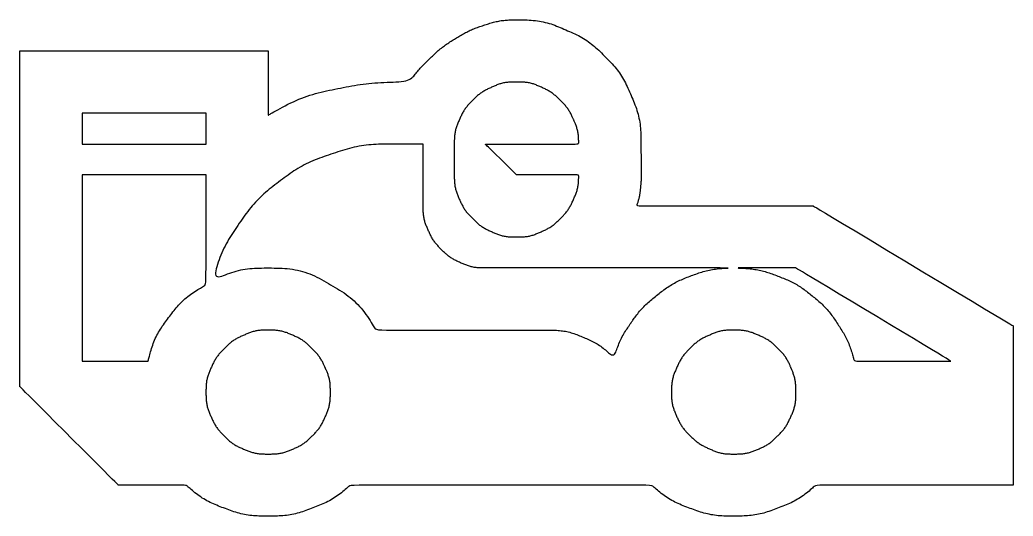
# Model space of a CAD drawing. Extents: x 17 to 166, y 2 to 23.
# Drawn here: x 17.12 to 45.64, y 1.6 to 15.86 of the extents above; entities that cross this region are included whole.
import ezdxf

# ---------------------------------------------------------------- set-up
doc = ezdxf.new("R2010")
doc.units = 0
doc.layers.add('LAYER_1', color=7, linetype='CONTINUOUS')

msp = doc.modelspace()

# ---------------------------------------------------------------- linework, layer by layer
at = {"layer": 'LAYER_1'}
for points in [[(24.895, 13.472), (24.973, 13.509), (25.052, 13.545), (25.131, 13.578), (25.21, 13.61), (25.289, 13.64), (25.369, 13.668), (25.448, 13.694), (25.527, 13.719), (25.607, 13.742), (25.687, 13.763), (25.766, 13.783), (25.846, 13.802), (25.926, 13.82), (26.006, 13.837), (26.085, 13.853), (26.165, 13.869), (26.245, 13.885), (26.325, 13.901), (26.405, 13.917), (26.485, 13.933), (26.566, 13.948), (26.647, 13.962), (26.728, 13.976), (26.81, 13.989), (26.892, 14.002), (26.975, 14.013), (27.059, 14.023), (27.143, 14.033), (27.228, 14.041), (27.314, 14.048), (27.4, 14.055), (27.487, 14.06), (27.574, 14.065), (27.662, 14.068), (27.75, 14.072), (27.835, 14.075), (27.918, 14.079), (27.997, 14.084), (28.072, 14.091), (28.14, 14.101), (28.201, 14.113), (28.254, 14.129), (28.299, 14.148), (28.338, 14.17), (28.372, 14.193), (28.401, 14.219), (28.427, 14.246), (28.451, 14.274), (28.474, 14.303), (28.496, 14.331), (28.52, 14.36), (28.543, 14.388), (28.567, 14.416), (28.592, 14.444), (28.616, 14.471), (28.642, 14.499), (28.667, 14.526), (28.693, 14.554), (28.719, 14.581), (28.746, 14.608), (28.773, 14.635), (28.8, 14.661), (28.827, 14.688), (28.855, 14.715), (28.883, 14.741), (28.91, 14.768), (28.938, 14.795), (28.965, 14.821), (28.993, 14.848), (29.021, 14.874), (29.049, 14.9), (29.077, 14.926), (29.106, 14.951), (29.134, 14.976), (29.163, 15.001), (29.192, 15.025), (29.222, 15.049), (29.251, 15.073), (29.281, 15.095), (29.312, 15.118), (29.342, 15.14), (29.373, 15.162), (29.404, 15.183), (29.435, 15.204), (29.467, 15.225), (29.499, 15.245), (29.531, 15.265), (29.563, 15.285), (29.595, 15.304), (29.627, 15.324), (29.659, 15.344), (29.691, 15.363), (29.723, 15.383), (29.756, 15.402), (29.788, 15.421), (29.82, 15.44), (29.853, 15.458), (29.886, 15.476), (29.919, 15.494), (29.952, 15.511), (29.985, 15.528), (30.019, 15.544), (30.053, 15.56), (30.087, 15.575), (30.121, 15.59), (30.156, 15.604), (30.19, 15.618), (30.225, 15.631), (30.26, 15.644), (30.296, 15.657), (30.331, 15.669), (30.366, 15.681), (30.402, 15.693), (30.437, 15.705), (30.473, 15.716), (30.509, 15.728), (30.544, 15.739), (30.58, 15.751), (30.616, 15.762), (30.652, 15.772), (30.687, 15.783), (30.723, 15.793), (30.759, 15.802), (30.795, 15.811), (30.831, 15.818), (30.868, 15.826), (30.904, 15.832), (30.94, 15.838), (30.977, 15.843), (31.013, 15.847), (31.05, 15.851), (31.087, 15.854), (31.124, 15.856), (31.161, 15.858), (31.2, 15.859), (31.239, 15.86), (31.281, 15.861), (31.323, 15.861), (31.369, 15.861), (31.416, 15.861), (31.466, 15.861), (31.519, 15.861), (31.574, 15.86), (31.63, 15.859), (31.687, 15.857), (31.746, 15.855), (31.804, 15.851), (31.863, 15.846), (31.921, 15.84), (31.979, 15.833), (32.036, 15.824), (32.093, 15.814), (32.149, 15.802), (32.205, 15.789), (32.261, 15.774), (32.316, 15.759), (32.371, 15.742), (32.425, 15.723), (32.478, 15.704), (32.532, 15.683), (32.585, 15.662), (32.638, 15.64), (32.691, 15.618), (32.744, 15.596), (32.796, 15.573), (32.849, 15.55), (32.902, 15.528), (32.954, 15.505), (33.006, 15.481), (33.057, 15.457), (33.108, 15.432), (33.159, 15.407), (33.208, 15.38), (33.257, 15.353), (33.305, 15.325), (33.352, 15.295), (33.399, 15.265), (33.444, 15.233), (33.489, 15.201), (33.533, 15.167), (33.576, 15.133), (33.618, 15.097), (33.66, 15.061), (33.7, 15.024), (33.741, 14.986), (33.781, 14.948), (33.82, 14.909), (33.86, 14.87), (33.899, 14.831), (33.938, 14.792), (33.977, 14.753), (34.016, 14.713), (34.055, 14.673), (34.093, 14.633), (34.13, 14.593), (34.167, 14.552), (34.203, 14.51), (34.238, 14.467), (34.272, 14.424), (34.305, 14.38), (34.337, 14.335), (34.368, 14.289), (34.398, 14.242), (34.427, 14.195), (34.455, 14.146), (34.482, 14.097), (34.508, 14.047), (34.533, 13.997), (34.558, 13.945), (34.582, 13.894), (34.605, 13.841), (34.628, 13.789), (34.651, 13.736), (34.673, 13.683), (34.696, 13.631), (34.718, 13.578), (34.74, 13.525), (34.762, 13.472), (34.783, 13.419), (34.803, 13.365), (34.822, 13.311), (34.84, 13.257), (34.856, 13.202), (34.871, 13.147), (34.885, 13.091), (34.898, 13.035), (34.909, 12.978), (34.919, 12.921), (34.927, 12.864), (34.934, 12.806), (34.939, 12.747), (34.944, 12.689), (34.947, 12.631), (34.949, 12.575), (34.951, 12.521), (34.951, 12.47), (34.952, 12.422), (34.952, 12.379), (34.952, 12.341), (34.952, 12.308), (34.952, 12.28), (34.952, 12.256), (34.952, 12.235), (34.952, 12.217), (34.952, 12.201), (34.952, 12.186), (34.952, 12.172), (34.952, 12.158), (34.953, 12.144), (34.953, 12.129), (34.953, 12.115), (34.953, 12.101), (34.954, 12.086), (34.954, 12.072), (34.954, 12.057), (34.955, 12.043), (34.955, 12.028), (34.956, 12.014), (34.956, 11.999), (34.957, 11.985), (34.957, 11.97), (34.958, 11.956), (34.958, 11.941), (34.959, 11.926), (34.959, 11.912), (34.96, 11.897), (34.96, 11.883), (34.961, 11.868), (34.961, 11.853), (34.962, 11.839), (34.962, 11.824), (34.962, 11.809), (34.963, 11.795), (34.963, 11.78), (34.963, 11.765), (34.964, 11.75), (34.964, 11.736), (34.964, 11.721), (34.964, 11.706), (34.964, 11.691), (34.964, 11.676), (34.965, 11.661), (34.965, 11.645), (34.965, 11.63), (34.965, 11.614), (34.965, 11.597), (34.965, 11.58), (34.965, 11.563), (34.965, 11.544), (34.965, 11.525), (34.965, 11.506), (34.965, 11.485), (34.964, 11.465), (34.964, 11.444), (34.964, 11.423), (34.963, 11.402), (34.963, 11.381), (34.962, 11.36), (34.962, 11.338), (34.961, 11.317), (34.96, 11.296), (34.958, 11.274), (34.957, 11.253), (34.956, 11.231), (34.954, 11.21), (34.953, 11.189), (34.951, 11.167), (34.949, 11.145), (34.947, 11.124), (34.945, 11.102), (34.943, 11.081), (34.941, 11.059), (34.939, 11.037), (34.937, 11.016), (34.935, 10.994), (34.933, 10.973), (34.931, 10.951), (34.928, 10.93), (34.926, 10.908), (34.923, 10.887), (34.92, 10.865), (34.916, 10.844), (34.913, 10.822), (34.909, 10.801), (34.904, 10.779), (34.9, 10.758), (34.895, 10.737), (34.89, 10.715), (34.884, 10.694), (34.878, 10.673), (34.872, 10.652), (34.866, 10.632), (34.86, 10.612), (34.854, 10.594), (34.849, 10.577), (34.844, 10.563), (34.84, 10.55), (34.837, 10.539), (34.839, 10.531), (34.857, 10.525), (34.899, 10.521), (34.974, 10.519), (35.091, 10.517), (35.259, 10.516), (35.486, 10.516), (35.783, 10.516), (36.147, 10.516), (36.561, 10.516), (37.008, 10.516), (37.469, 10.516), (37.925, 10.516), (38.36, 10.516), (38.754, 10.516), (39.089, 10.516), (39.354, 10.516), (39.553, 10.516), (39.697, 10.516), (39.795, 10.516), (39.855, 10.516), (39.887, 10.516), (39.899, 10.516), (39.901, 10.516), (39.902, 10.515), (39.912, 10.509), (39.942, 10.491), (40.001, 10.456), (40.101, 10.396), (40.25, 10.306), (40.46, 10.18), (40.741, 10.012), (41.102, 9.795), (41.534, 9.536), (42.016, 9.246), (42.529, 8.938), (43.052, 8.624), (43.563, 8.317), (44.043, 8.029), (44.47, 7.772), (44.825, 7.559), (45.101, 7.394), (45.307, 7.27), (45.452, 7.183), (45.548, 7.125), (45.605, 7.091), (45.633, 7.074), (45.642, 7.069), (45.643, 7.068), (45.643, 7.066), (45.643, 7.054), (45.643, 7.024), (45.643, 6.968), (45.643, 6.877), (45.643, 6.744), (45.643, 6.56), (45.643, 6.316), (45.643, 6.01), (45.643, 5.651), (45.643, 5.257), (45.643, 4.845), (45.643, 4.429), (45.643, 4.028), (45.643, 3.656), (45.643, 3.332), (45.643, 3.069), (45.643, 2.867), (45.643, 2.719), (45.643, 2.616), (45.643, 2.55), (45.643, 2.513), (45.643, 2.496), (45.643, 2.492), (45.643, 2.492), (45.638, 2.492), (45.617, 2.492), (45.571, 2.492), (45.489, 2.492), (45.361, 2.492), (45.178, 2.492), (44.928, 2.492), (44.603, 2.492), (44.201, 2.492), (43.741, 2.492), (43.243, 2.492), (42.729, 2.492), (42.218, 2.492), (41.73, 2.492), (41.286, 2.492), (40.906, 2.492), (40.605, 2.492), (40.376, 2.491), (40.209, 2.489), (40.093, 2.486), (40.017, 2.481), (39.971, 2.473), (39.944, 2.462), (39.925, 2.447), (39.904, 2.428), (39.878, 2.405), (39.849, 2.38), (39.816, 2.351), (39.781, 2.321), (39.743, 2.29), (39.704, 2.258), (39.663, 2.227), (39.621, 2.196), (39.579, 2.166), (39.536, 2.137), (39.492, 2.109), (39.448, 2.082), (39.403, 2.056), (39.358, 2.031), (39.312, 2.007), (39.265, 1.985), (39.218, 1.963), (39.17, 1.942), (39.122, 1.921), (39.074, 1.901), (39.025, 1.882), (38.976, 1.863), (38.927, 1.844), (38.877, 1.826), (38.828, 1.807), (38.779, 1.789), (38.73, 1.771), (38.68, 1.753), (38.631, 1.736), (38.581, 1.719), (38.531, 1.704), (38.481, 1.689), (38.431, 1.676), (38.38, 1.663), (38.329, 1.652), (38.278, 1.642), (38.227, 1.633), (38.176, 1.625), (38.124, 1.619), (38.072, 1.613), (38.019, 1.609), (37.967, 1.605), (37.914, 1.603), (37.861, 1.601), (37.808, 1.6), (37.755, 1.599), (37.702, 1.599), (37.649, 1.599), (37.595, 1.599), (37.542, 1.599), (37.489, 1.599), (37.436, 1.6), (37.383, 1.601), (37.33, 1.602), (37.277, 1.605), (37.225, 1.608), (37.172, 1.612), (37.12, 1.618), (37.068, 1.624), (37.017, 1.632), (36.966, 1.641), (36.914, 1.651), (36.864, 1.662), (36.813, 1.674), (36.763, 1.688), (36.712, 1.702), (36.663, 1.717), (36.613, 1.734), (36.563, 1.751), (36.514, 1.768), (36.465, 1.786), (36.415, 1.805), (36.366, 1.823), (36.317, 1.842), (36.268, 1.861), (36.219, 1.88), (36.17, 1.899), (36.121, 1.918), (36.073, 1.939), (36.025, 1.96), (35.978, 1.981), (35.931, 2.004), (35.885, 2.028), (35.84, 2.053), (35.795, 2.078), (35.75, 2.105), (35.707, 2.133), (35.664, 2.162), (35.621, 2.192), (35.579, 2.222), (35.538, 2.254), (35.499, 2.286), (35.461, 2.317), (35.425, 2.347), (35.392, 2.376), (35.362, 2.402), (35.336, 2.425), (35.314, 2.444), (35.294, 2.46), (35.262, 2.471), (35.202, 2.48), (35.097, 2.485), (34.931, 2.489), (34.69, 2.491), (34.355, 2.492), (33.911, 2.492), (33.348, 2.492), (32.681, 2.492), (31.944, 2.492), (31.166, 2.492), (30.379, 2.492), (29.614, 2.492), (28.902, 2.492), (28.274, 2.492), (27.759, 2.492), (27.362, 2.491), (27.068, 2.49), (26.859, 2.488), (26.72, 2.483), (26.636, 2.477), (26.589, 2.467), (26.563, 2.454), (26.544, 2.437), (26.52, 2.416), (26.493, 2.391), (26.462, 2.364), (26.427, 2.335), (26.391, 2.304), (26.352, 2.273), (26.312, 2.241), (26.27, 2.21), (26.228, 2.179), (26.185, 2.15), (26.142, 2.122), (26.098, 2.094), (26.054, 2.068), (26.009, 2.042), (25.963, 2.018), (25.916, 1.995), (25.87, 1.972), (25.822, 1.951), (25.774, 1.93), (25.726, 1.91), (25.677, 1.891), (25.628, 1.872), (25.579, 1.853), (25.53, 1.834), (25.48, 1.816), (25.431, 1.797), (25.382, 1.779), (25.333, 1.761), (25.283, 1.744), (25.233, 1.727), (25.184, 1.711), (25.134, 1.696), (25.083, 1.682), (25.033, 1.669), (24.982, 1.657), (24.931, 1.646), (24.88, 1.637), (24.829, 1.629), (24.777, 1.621), (24.725, 1.615), (24.673, 1.61), (24.621, 1.607), (24.568, 1.604), (24.515, 1.602), (24.462, 1.6), (24.409, 1.599), (24.356, 1.599), (24.303, 1.599), (24.249, 1.599), (24.196, 1.599), (24.143, 1.599), (24.09, 1.599), (24.037, 1.6), (23.984, 1.602), (23.931, 1.604), (23.878, 1.607), (23.826, 1.61), (23.774, 1.615), (23.722, 1.621), (23.67, 1.629), (23.619, 1.637), (23.567, 1.646), (23.516, 1.657), (23.466, 1.669), (23.415, 1.681), (23.365, 1.695), (23.315, 1.71), (23.265, 1.726), (23.215, 1.743), (23.166, 1.76), (23.117, 1.778), (23.067, 1.797), (23.018, 1.815), (22.969, 1.834), (22.92, 1.852), (22.871, 1.871), (22.822, 1.89), (22.773, 1.91), (22.725, 1.93), (22.677, 1.95), (22.629, 1.972), (22.582, 1.994), (22.536, 2.017), (22.49, 2.041), (22.445, 2.067), (22.4, 2.093), (22.356, 2.12), (22.313, 2.149), (22.27, 2.178), (22.228, 2.208), (22.187, 2.24), (22.146, 2.271), (22.108, 2.303), (22.071, 2.334), (22.036, 2.363), (22.005, 2.39), (21.977, 2.415), (21.954, 2.436), (21.934, 2.453), (21.918, 2.466), (21.899, 2.476), (21.874, 2.483), (21.84, 2.488), (21.791, 2.49), (21.725, 2.491), (21.636, 2.492), (21.522, 2.492), (21.381, 2.492), (21.222, 2.492), (21.05, 2.492), (20.873, 2.492), (20.698, 2.492), (20.531, 2.492), (20.381, 2.492), (20.253, 2.492), (20.152, 2.492), (20.076, 2.492), (20.021, 2.492), (19.984, 2.492), (19.962, 2.492), (19.95, 2.492), (19.945, 2.492), (19.944, 2.492), (19.944, 2.492), (19.939, 2.498), (19.924, 2.513), (19.894, 2.542), (19.844, 2.592), (19.77, 2.666), (19.665, 2.771), (19.526, 2.91), (19.347, 3.089), (19.134, 3.302), (18.895, 3.541), (18.642, 3.794), (18.385, 4.051), (18.134, 4.302), (17.898, 4.538), (17.688, 4.748), (17.515, 4.921), (17.38, 5.056), (17.28, 5.156), (17.209, 5.227), (17.162, 5.274), (17.135, 5.301), (17.121, 5.315), (17.117, 5.319), (17.117, 5.319), (17.117, 5.325), (17.117, 5.351), (17.117, 5.416), (17.117, 5.536), (17.117, 5.73), (17.117, 6.014), (17.117, 6.405), (17.117, 6.922), (17.117, 7.572), (17.117, 8.331), (17.117, 9.163), (17.117, 10.034), (17.117, 10.91), (17.117, 11.755), (17.117, 12.535), (17.117, 13.216), (17.117, 13.766), (17.117, 14.187), (17.117, 14.497), (17.117, 14.711), (17.117, 14.848), (17.117, 14.925), (17.117, 14.96), (17.117, 14.968), (17.117, 14.969), (17.124, 14.969), (17.151, 14.969), (17.21, 14.969), (17.315, 14.969), (17.477, 14.969), (17.71, 14.969), (18.027, 14.969), (18.44, 14.969), (18.948, 14.969), (19.528, 14.969), (20.155, 14.969), (20.802, 14.969), (21.445, 14.969), (22.058, 14.969), (22.614, 14.969), (23.089, 14.969), (23.465, 14.969), (23.75, 14.969), (23.955, 14.969), (24.094, 14.969), (24.181, 14.969), (24.226, 14.969), (24.245, 14.969), (24.248, 14.969), (24.248, 14.968), (24.248, 14.965), (24.248, 14.956), (24.248, 14.937), (24.248, 14.906), (24.248, 14.859), (24.248, 14.792), (24.248, 14.702), (24.248, 14.587), (24.248, 14.449), (24.248, 14.294), (24.248, 14.129), (24.248, 13.961), (24.248, 13.796), (24.248, 13.641), (24.248, 13.503), (24.248, 13.388), (24.248, 13.298), (24.248, 13.231), (24.248, 13.183), (24.248, 13.152), (24.248, 13.133), (24.248, 13.124), (24.248, 13.12), (24.248, 13.12), (24.248, 13.12), (24.248, 13.12), (24.248, 13.12), (24.248, 13.12), (24.248, 13.12), (24.248, 13.12), (24.248, 13.12), (24.248, 13.12), (24.248, 13.12), (24.248, 13.12), (24.248, 13.12), (24.248, 13.12), (24.248, 13.12), (24.248, 13.12), (24.249, 13.12), (24.249, 13.12), (24.249, 13.12), (24.249, 13.12), (24.249, 13.12), (24.249, 13.12), (24.249, 13.12), (24.249, 13.12), (24.249, 13.12), (24.249, 13.12), (24.249, 13.12), (24.249, 13.12), (24.252, 13.122), (24.257, 13.125), (24.266, 13.13), (24.28, 13.138), (24.301, 13.15), (24.329, 13.166), (24.365, 13.188), (24.411, 13.214), (24.465, 13.245), (24.526, 13.279), (24.593, 13.316), (24.664, 13.354), (24.739, 13.394), (24.816, 13.434)], [(32.923, 13.194), (32.909, 13.218), (32.895, 13.241), (32.881, 13.264), (32.866, 13.287), (32.85, 13.31), (32.834, 13.332), (32.818, 13.353), (32.801, 13.374), (32.784, 13.395), (32.766, 13.416), (32.748, 13.436), (32.729, 13.456), (32.711, 13.475), (32.692, 13.495), (32.672, 13.514), (32.653, 13.534), (32.634, 13.553), (32.615, 13.572), (32.595, 13.591), (32.576, 13.61), (32.556, 13.629), (32.537, 13.648), (32.517, 13.666), (32.496, 13.684), (32.476, 13.701), (32.455, 13.719), (32.433, 13.735), (32.412, 13.751), (32.39, 13.767), (32.367, 13.782), (32.344, 13.797), (32.321, 13.811), (32.297, 13.825), (32.273, 13.838), (32.249, 13.851), (32.224, 13.864), (32.199, 13.876), (32.174, 13.888), (32.148, 13.9), (32.123, 13.911), (32.097, 13.922), (32.071, 13.934), (32.046, 13.945), (32.02, 13.956), (31.994, 13.968), (31.968, 13.978), (31.943, 13.989), (31.916, 13.999), (31.89, 14.009), (31.864, 14.018), (31.837, 14.026), (31.81, 14.034), (31.783, 14.041), (31.755, 14.047), (31.728, 14.053), (31.7, 14.057), (31.672, 14.062), (31.643, 14.065), (31.615, 14.068), (31.586, 14.071), (31.557, 14.072), (31.528, 14.073), (31.498, 14.074), (31.469, 14.075), (31.439, 14.075), (31.41, 14.075), (31.38, 14.075), (31.351, 14.075), (31.321, 14.075), (31.292, 14.075), (31.262, 14.074), (31.233, 14.073), (31.204, 14.072), (31.175, 14.071), (31.146, 14.068), (31.117, 14.065), (31.089, 14.062), (31.061, 14.058), (31.033, 14.053), (31.005, 14.047), (30.978, 14.041), (30.951, 14.034), (30.924, 14.026), (30.897, 14.018), (30.87, 14.009), (30.844, 13.999), (30.818, 13.989), (30.792, 13.979), (30.766, 13.968), (30.74, 13.957), (30.715, 13.946), (30.689, 13.934), (30.663, 13.923), (30.638, 13.911), (30.612, 13.9), (30.587, 13.888), (30.561, 13.876), (30.536, 13.864), (30.512, 13.852), (30.487, 13.839), (30.463, 13.826), (30.44, 13.812), (30.416, 13.797), (30.393, 13.783), (30.371, 13.768), (30.349, 13.752), (30.327, 13.736), (30.305, 13.719), (30.284, 13.702), (30.264, 13.685), (30.243, 13.667), (30.223, 13.648), (30.204, 13.63), (30.184, 13.611), (30.165, 13.592), (30.145, 13.573), (30.126, 13.553), (30.107, 13.534), (30.088, 13.515), (30.068, 13.496), (30.05, 13.476), (30.031, 13.456), (30.012, 13.436), (29.994, 13.416), (29.976, 13.396), (29.959, 13.375), (29.942, 13.354), (29.926, 13.332), (29.91, 13.31), (29.894, 13.288), (29.879, 13.265), (29.865, 13.242), (29.851, 13.219), (29.837, 13.195), (29.824, 13.171), (29.811, 13.146), (29.799, 13.121), (29.787, 13.096), (29.775, 13.071), (29.764, 13.045), (29.752, 13.02), (29.741, 12.994), (29.729, 12.969), (29.718, 12.943), (29.707, 12.917), (29.696, 12.891), (29.685, 12.865), (29.675, 12.839), (29.665, 12.813), (29.656, 12.787), (29.647, 12.76), (29.639, 12.733), (29.632, 12.706), (29.625, 12.679), (29.619, 12.651), (29.614, 12.624), (29.609, 12.596), (29.605, 12.567), (29.602, 12.539), (29.599, 12.51), (29.597, 12.482), (29.596, 12.454), (29.595, 12.427), (29.594, 12.401), (29.594, 12.378), (29.594, 12.357), (29.594, 12.339), (29.594, 12.324), (29.594, 12.311), (29.594, 12.3), (29.594, 12.287), (29.594, 12.271), (29.594, 12.25), (29.594, 12.222), (29.594, 12.185), (29.594, 12.138), (29.594, 12.079), (29.594, 12.01), (29.594, 11.935), (29.594, 11.857), (29.594, 11.779), (29.594, 11.703), (29.594, 11.633), (29.594, 11.571), (29.594, 11.521), (29.594, 11.482), (29.594, 11.453), (29.594, 11.431), (29.594, 11.414), (29.594, 11.4), (29.594, 11.389), (29.594, 11.377), (29.594, 11.362), (29.594, 11.345), (29.594, 11.324), (29.594, 11.301), (29.595, 11.276), (29.596, 11.25), (29.597, 11.222), (29.599, 11.193), (29.601, 11.165), (29.605, 11.136), (29.608, 11.108), (29.613, 11.08), (29.618, 11.052), (29.624, 11.025), (29.63, 10.997), (29.638, 10.97), (29.646, 10.943), (29.654, 10.917), (29.663, 10.89), (29.673, 10.864), (29.683, 10.838), (29.694, 10.812), (29.705, 10.786), (29.716, 10.76), (29.727, 10.734), (29.738, 10.709), (29.75, 10.683), (29.761, 10.658), (29.773, 10.632), (29.785, 10.607), (29.797, 10.582), (29.809, 10.557), (29.821, 10.532), (29.834, 10.508), (29.848, 10.484), (29.862, 10.46), (29.876, 10.437), (29.891, 10.414), (29.907, 10.392), (29.922, 10.37), (29.939, 10.348), (29.955, 10.327), (29.973, 10.306), (29.99, 10.285), (30.008, 10.265), (30.027, 10.245), (30.046, 10.226), (30.064, 10.206), (30.083, 10.187), (30.103, 10.167), (30.122, 10.148), (30.141, 10.129), (30.16, 10.11), (30.18, 10.091), (30.199, 10.072), (30.219, 10.053), (30.239, 10.035), (30.259, 10.017), (30.28, 9.999), (30.301, 9.982), (30.322, 9.965), (30.344, 9.949), (30.366, 9.933), (30.388, 9.918), (30.411, 9.903), (30.434, 9.889), (30.458, 9.875), (30.482, 9.861), (30.506, 9.848), (30.531, 9.836), (30.556, 9.824), (30.581, 9.812), (30.607, 9.8), (30.632, 9.788), (30.658, 9.777), (30.683, 9.766), (30.709, 9.754), (30.735, 9.743), (30.761, 9.732), (30.786, 9.721), (30.812, 9.71), (30.839, 9.7), (30.865, 9.691), (30.891, 9.681), (30.918, 9.673), (30.945, 9.665), (30.972, 9.658), (30.999, 9.652), (31.027, 9.646), (31.055, 9.641), (31.083, 9.636), (31.111, 9.633), (31.14, 9.63), (31.168, 9.627), (31.197, 9.626), (31.227, 9.624), (31.256, 9.623), (31.285, 9.623), (31.315, 9.622), (31.344, 9.622), (31.374, 9.622), (31.404, 9.622), (31.433, 9.622), (31.463, 9.623), (31.492, 9.623), (31.521, 9.624), (31.551, 9.625), (31.58, 9.627), (31.609, 9.629), (31.637, 9.632), (31.666, 9.635), (31.694, 9.639), (31.722, 9.644), (31.749, 9.649), (31.777, 9.656), (31.804, 9.662), (31.831, 9.67), (31.858, 9.678), (31.884, 9.687), (31.911, 9.697), (31.937, 9.707), (31.963, 9.717), (31.989, 9.728), (32.014, 9.739), (32.04, 9.75), (32.066, 9.761), (32.092, 9.773), (32.117, 9.784), (32.143, 9.795), (32.168, 9.807), (32.194, 9.819), (32.219, 9.831), (32.243, 9.843), (32.268, 9.856), (32.292, 9.87), (32.316, 9.883), (32.339, 9.897), (32.362, 9.912), (32.385, 9.927), (32.407, 9.943), (32.429, 9.959), (32.45, 9.975), (32.471, 9.992), (32.492, 10.01), (32.512, 10.028), (32.532, 10.046), (32.552, 10.064), (32.572, 10.083), (32.591, 10.102), (32.611, 10.121), (32.63, 10.141), (32.649, 10.16), (32.668, 10.179), (32.688, 10.198), (32.707, 10.218), (32.725, 10.238), (32.744, 10.257), (32.762, 10.277), (32.78, 10.298), (32.797, 10.319), (32.814, 10.34), (32.831, 10.361), (32.847, 10.383), (32.862, 10.405), (32.878, 10.428), (32.892, 10.451), (32.906, 10.474), (32.92, 10.498), (32.933, 10.522), (32.946, 10.547), (32.958, 10.572), (32.97, 10.597), (32.982, 10.622), (32.994, 10.647), (33.005, 10.673), (33.017, 10.699), (33.028, 10.724), (33.039, 10.75), (33.05, 10.776), (33.061, 10.801), (33.072, 10.827), (33.083, 10.853), (33.093, 10.88), (33.102, 10.906), (33.111, 10.932), (33.119, 10.959), (33.126, 10.986), (33.133, 11.014), (33.139, 11.041), (33.145, 11.069), (33.149, 11.097), (33.154, 11.125), (33.157, 11.153), (33.16, 11.182), (33.162, 11.211), (33.163, 11.239), (33.164, 11.266), (33.165, 11.292), (33.166, 11.315), (33.166, 11.337), (33.166, 11.356), (33.166, 11.371), (33.165, 11.383), (33.16, 11.393), (33.148, 11.399), (33.126, 11.404), (33.091, 11.407), (33.041, 11.408), (32.971, 11.409), (32.879, 11.409), (32.762, 11.409), (32.626, 11.409), (32.476, 11.409), (32.319, 11.409), (32.159, 11.409), (32.004, 11.409), (31.859, 11.409), (31.731, 11.409), (31.625, 11.409), (31.543, 11.409), (31.481, 11.409), (31.438, 11.409), (31.409, 11.409), (31.392, 11.409), (31.383, 11.409), (31.38, 11.409), (31.38, 11.409), (31.379, 11.409), (31.377, 11.411), (31.372, 11.416), (31.362, 11.426), (31.345, 11.443), (31.321, 11.467), (31.287, 11.5), (31.243, 11.544), (31.186, 11.599), (31.119, 11.665), (31.045, 11.738), (30.967, 11.816), (30.887, 11.895), (30.809, 11.971), (30.736, 12.044), (30.67, 12.108), (30.616, 12.162), (30.573, 12.204), (30.541, 12.235), (30.518, 12.258), (30.503, 12.273), (30.494, 12.282), (30.489, 12.287), (30.487, 12.289), (30.487, 12.289), (30.488, 12.289), (30.493, 12.289), (30.508, 12.289), (30.536, 12.289), (30.583, 12.289), (30.652, 12.289), (30.749, 12.289), (30.878, 12.289), (31.043, 12.289), (31.24, 12.289), (31.46, 12.289), (31.695, 12.289), (31.934, 12.289), (32.17, 12.289), (32.392, 12.289), (32.592, 12.289), (32.76, 12.289), (32.892, 12.289), (32.992, 12.29), (33.064, 12.291), (33.113, 12.294), (33.143, 12.299), (33.159, 12.306), (33.165, 12.316), (33.166, 12.329), (33.166, 12.345), (33.166, 12.364), (33.166, 12.386), (33.165, 12.41), (33.164, 12.436), (33.163, 12.463), (33.161, 12.492), (33.159, 12.52), (33.156, 12.549), (33.153, 12.577), (33.149, 12.606), (33.144, 12.633), (33.138, 12.661), (33.132, 12.689), (33.125, 12.716), (33.117, 12.743), (33.109, 12.769), (33.1, 12.796), (33.091, 12.822), (33.082, 12.847), (33.072, 12.87), (33.063, 12.892), (33.055, 12.912), (33.047, 12.93), (33.04, 12.945), (33.035, 12.957), (33.031, 12.966), (33.027, 12.974), (33.024, 12.981), (33.022, 12.987), (33.019, 12.994), (33.015, 13.002), (33.011, 13.012), (33.005, 13.025), (32.998, 13.04), (32.99, 13.058), (32.981, 13.078), (32.971, 13.099), (32.96, 13.122), (32.948, 13.146), (32.936, 13.17)], [(34.888, 7.452), (34.917, 7.486), (34.946, 7.52), (34.975, 7.554), (35.005, 7.586), (35.036, 7.618), (35.067, 7.65), (35.099, 7.681), (35.131, 7.712), (35.164, 7.742), (35.197, 7.771), (35.231, 7.8), (35.265, 7.829), (35.299, 7.857), (35.334, 7.885), (35.369, 7.913), (35.404, 7.941), (35.439, 7.969), (35.474, 7.996), (35.51, 8.024), (35.545, 8.051), (35.58, 8.078), (35.616, 8.105), (35.652, 8.131), (35.688, 8.157), (35.725, 8.182), (35.762, 8.207), (35.799, 8.23), (35.837, 8.253), (35.875, 8.276), (35.914, 8.297), (35.953, 8.318), (35.993, 8.338), (36.032, 8.358), (36.073, 8.376), (36.114, 8.394), (36.155, 8.412), (36.196, 8.429), (36.237, 8.446), (36.279, 8.462), (36.321, 8.478), (36.363, 8.494), (36.405, 8.51), (36.447, 8.525), (36.489, 8.541), (36.531, 8.557), (36.574, 8.572), (36.616, 8.587), (36.659, 8.601), (36.702, 8.614), (36.745, 8.627), (36.788, 8.639), (36.831, 8.651), (36.875, 8.661), (36.919, 8.671), (36.963, 8.679), (37.008, 8.687), (37.053, 8.694), (37.098, 8.701), (37.143, 8.706), (37.188, 8.711), (37.233, 8.715), (37.276, 8.718), (37.317, 8.721), (37.355, 8.723), (37.389, 8.725), (37.419, 8.726), (37.444, 8.727), (37.462, 8.728), (37.46, 8.729), (37.429, 8.729), (37.357, 8.729), (37.233, 8.73), (37.045, 8.73), (36.782, 8.73), (36.432, 8.73), (35.987, 8.73), (35.461, 8.73), (34.876, 8.73), (34.257, 8.73), (33.628, 8.73), (33.014, 8.73), (32.437, 8.73), (31.923, 8.73), (31.494, 8.73), (31.16, 8.73), (30.908, 8.73), (30.727, 8.73), (30.604, 8.73), (30.527, 8.73), (30.483, 8.73), (30.46, 8.73), (30.445, 8.73), (30.428, 8.73), (30.408, 8.73), (30.386, 8.73), (30.361, 8.731), (30.335, 8.731), (30.308, 8.733), (30.279, 8.735), (30.251, 8.737), (30.222, 8.74), (30.194, 8.744), (30.165, 8.748), (30.137, 8.753), (30.11, 8.759), (30.082, 8.765), (30.055, 8.772), (30.028, 8.78), (30.001, 8.788), (29.975, 8.797), (29.949, 8.807), (29.922, 8.817), (29.896, 8.828), (29.87, 8.838), (29.845, 8.849), (29.819, 8.861), (29.793, 8.872), (29.767, 8.883), (29.742, 8.895), (29.716, 8.906), (29.691, 8.918), (29.666, 8.93), (29.64, 8.942), (29.616, 8.955), (29.591, 8.968), (29.567, 8.981), (29.544, 8.995), (29.52, 9.009), (29.497, 9.024), (29.475, 9.04), (29.453, 9.055), (29.431, 9.072), (29.409, 9.088), (29.388, 9.105), (29.368, 9.123), (29.347, 9.141), (29.327, 9.16), (29.308, 9.178), (29.288, 9.197), (29.269, 9.216), (29.249, 9.235), (29.23, 9.255), (29.211, 9.274), (29.191, 9.293), (29.172, 9.313), (29.153, 9.332), (29.135, 9.352), (29.116, 9.372), (29.098, 9.392), (29.08, 9.413), (29.063, 9.434), (29.046, 9.455), (29.03, 9.477), (29.014, 9.499), (28.999, 9.521), (28.984, 9.544), (28.969, 9.567), (28.955, 9.591), (28.942, 9.615), (28.929, 9.639), (28.916, 9.664), (28.904, 9.689), (28.892, 9.714), (28.88, 9.74), (28.868, 9.765), (28.857, 9.791), (28.845, 9.817), (28.834, 9.842), (28.823, 9.868), (28.812, 9.894), (28.801, 9.92), (28.79, 9.946), (28.78, 9.972), (28.77, 9.998), (28.761, 10.024), (28.752, 10.051), (28.745, 10.078), (28.737, 10.105), (28.731, 10.133), (28.725, 10.16), (28.72, 10.188), (28.715, 10.216), (28.711, 10.245), (28.708, 10.273), (28.706, 10.302), (28.704, 10.331), (28.703, 10.358), (28.702, 10.385), (28.701, 10.41), (28.701, 10.433), (28.701, 10.453), (28.701, 10.471), (28.701, 10.485), (28.701, 10.498), (28.701, 10.514), (28.701, 10.535), (28.701, 10.566), (28.701, 10.61), (28.701, 10.67), (28.701, 10.75), (28.701, 10.853), (28.701, 10.979), (28.701, 11.121), (28.701, 11.275), (28.701, 11.434), (28.701, 11.591), (28.701, 11.741), (28.701, 11.878), (28.701, 11.995), (28.701, 12.089), (28.701, 12.16), (28.701, 12.212), (28.701, 12.248), (28.701, 12.27), (28.701, 12.283), (28.701, 12.288), (28.701, 12.289), (28.701, 12.289), (28.7, 12.289), (28.696, 12.289), (28.688, 12.289), (28.675, 12.289), (28.655, 12.289), (28.627, 12.289), (28.588, 12.289), (28.538, 12.289), (28.476, 12.289), (28.406, 12.289), (28.33, 12.289), (28.251, 12.289), (28.173, 12.289), (28.098, 12.289), (28.029, 12.289), (27.97, 12.289), (27.923, 12.289), (27.885, 12.289), (27.856, 12.289), (27.831, 12.289), (27.809, 12.289), (27.788, 12.289), (27.763, 12.289), (27.734, 12.289), (27.697, 12.289), (27.653, 12.289), (27.601, 12.289), (27.543, 12.288), (27.481, 12.287), (27.415, 12.285), (27.346, 12.282), (27.276, 12.278), (27.205, 12.272), (27.135, 12.266), (27.065, 12.258), (26.995, 12.249), (26.926, 12.238), (26.857, 12.227), (26.788, 12.213), (26.719, 12.199), (26.651, 12.183), (26.584, 12.166), (26.517, 12.148), (26.449, 12.128), (26.383, 12.108), (26.316, 12.087), (26.25, 12.065), (26.183, 12.043), (26.117, 12.021), (26.051, 11.999), (25.984, 11.977), (25.918, 11.954), (25.853, 11.931), (25.787, 11.908), (25.722, 11.884), (25.657, 11.86), (25.593, 11.834), (25.529, 11.808), (25.466, 11.78), (25.404, 11.751), (25.343, 11.721), (25.282, 11.69), (25.222, 11.658), (25.163, 11.625), (25.104, 11.59), (25.046, 11.555), (24.989, 11.518), (24.933, 11.48), (24.877, 11.442), (24.821, 11.402), (24.766, 11.362), (24.711, 11.322), (24.657, 11.281), (24.602, 11.24), (24.548, 11.199), (24.493, 11.158), (24.439, 11.117), (24.385, 11.075), (24.332, 11.033), (24.279, 10.991), (24.226, 10.947), (24.174, 10.904), (24.123, 10.859), (24.073, 10.813), (24.024, 10.766), (23.975, 10.718), (23.928, 10.669), (23.881, 10.62), (23.835, 10.569), (23.791, 10.517), (23.747, 10.464), (23.703, 10.41), (23.661, 10.355), (23.62, 10.3), (23.579, 10.244), (23.538, 10.187), (23.498, 10.129), (23.458, 10.072), (23.419, 10.014), (23.379, 9.956), (23.339, 9.898), (23.3, 9.84), (23.261, 9.782), (23.223, 9.724), (23.185, 9.665), (23.148, 9.605), (23.111, 9.545), (23.076, 9.484), (23.042, 9.423), (23.009, 9.36), (22.978, 9.297), (22.947, 9.233), (22.918, 9.168), (22.89, 9.103), (22.863, 9.036), (22.837, 8.969), (22.812, 8.901), (22.79, 8.833), (22.77, 8.767), (22.754, 8.705), (22.742, 8.647), (22.737, 8.595), (22.738, 8.551), (22.747, 8.517), (22.764, 8.493), (22.791, 8.481), (22.826, 8.479), (22.868, 8.485), (22.915, 8.498), (22.968, 8.516), (23.025, 8.537), (23.084, 8.56), (23.145, 8.583), (23.207, 8.604), (23.269, 8.624), (23.332, 8.642), (23.395, 8.658), (23.459, 8.673), (23.524, 8.686), (23.589, 8.696), (23.654, 8.706), (23.72, 8.713), (23.787, 8.719), (23.854, 8.723), (23.922, 8.726), (23.991, 8.728), (24.06, 8.729), (24.131, 8.73), (24.202, 8.73), (24.274, 8.73), (24.348, 8.73), (24.422, 8.729), (24.497, 8.728), (24.572, 8.726), (24.647, 8.723), (24.723, 8.719), (24.798, 8.713), (24.872, 8.705), (24.946, 8.695), (25.019, 8.682), (25.092, 8.667), (25.164, 8.65), (25.235, 8.631), (25.305, 8.609), (25.375, 8.585), (25.444, 8.559), (25.512, 8.53), (25.58, 8.5), (25.647, 8.467), (25.713, 8.433), (25.78, 8.398), (25.845, 8.361), (25.911, 8.324), (25.976, 8.286), (26.042, 8.248), (26.107, 8.21), (26.172, 8.171), (26.237, 8.133), (26.301, 8.093), (26.364, 8.053), (26.426, 8.012), (26.487, 7.969), (26.547, 7.925), (26.605, 7.88), (26.662, 7.832), (26.717, 7.783), (26.77, 7.733), (26.822, 7.681), (26.872, 7.627), (26.921, 7.571), (26.968, 7.514), (27.013, 7.455), (27.057, 7.394), (27.098, 7.334), (27.137, 7.275), (27.174, 7.218), (27.207, 7.164), (27.236, 7.115), (27.262, 7.072), (27.283, 7.035), (27.302, 7.006), (27.325, 6.984), (27.362, 6.968), (27.421, 6.957), (27.513, 6.95), (27.644, 6.946), (27.826, 6.944), (28.066, 6.944), (28.373, 6.944), (28.738, 6.944), (29.146, 6.944), (29.58, 6.944), (30.022, 6.944), (30.456, 6.944), (30.865, 6.944), (31.231, 6.944), (31.539, 6.944), (31.78, 6.944), (31.962, 6.944), (32.095, 6.944), (32.188, 6.944), (32.248, 6.944), (32.287, 6.944), (32.312, 6.944), (32.332, 6.944), (32.356, 6.944), (32.385, 6.944), (32.417, 6.943), (32.453, 6.943), (32.492, 6.941), (32.532, 6.94), (32.574, 6.937), (32.617, 6.934), (32.659, 6.929), (32.701, 6.924), (32.743, 6.918), (32.785, 6.91), (32.827, 6.902), (32.868, 6.893), (32.909, 6.882), (32.95, 6.871), (32.991, 6.859), (33.031, 6.845), (33.071, 6.831), (33.111, 6.816), (33.151, 6.801), (33.191, 6.785), (33.23, 6.768), (33.27, 6.752), (33.309, 6.735), (33.349, 6.718), (33.389, 6.701), (33.428, 6.684), (33.467, 6.667), (33.506, 6.649), (33.544, 6.63), (33.583, 6.611), (33.62, 6.592), (33.657, 6.571), (33.694, 6.55), (33.73, 6.527), (33.765, 6.504), (33.8, 6.48), (33.834, 6.455), (33.867, 6.429), (33.9, 6.402), (33.933, 6.375), (33.964, 6.347), (33.995, 6.319), (34.025, 6.293), (34.054, 6.27), (34.082, 6.251), (34.108, 6.237), (34.132, 6.23), (34.155, 6.23), (34.176, 6.239), (34.195, 6.256), (34.212, 6.281), (34.229, 6.311), (34.244, 6.346), (34.26, 6.384), (34.275, 6.426), (34.29, 6.468), (34.307, 6.511), (34.323, 6.553), (34.341, 6.595), (34.359, 6.636), (34.378, 6.677), (34.398, 6.718), (34.419, 6.758), (34.44, 6.797), (34.462, 6.836), (34.485, 6.875), (34.508, 6.912), (34.531, 6.949), (34.554, 6.983), (34.575, 7.015), (34.594, 7.044), (34.612, 7.07), (34.627, 7.091), (34.639, 7.109), (34.649, 7.123), (34.657, 7.134), (34.664, 7.144), (34.67, 7.153), (34.677, 7.163), (34.685, 7.175), (34.695, 7.189), (34.707, 7.207), (34.723, 7.229), (34.741, 7.255), (34.761, 7.284), (34.784, 7.315), (34.808, 7.348), (34.834, 7.382), (34.86, 7.417)], [(20.931, 6.514), (20.948, 6.562), (20.967, 6.61), (20.987, 6.657), (21.007, 6.704), (21.029, 6.75), (21.051, 6.796), (21.075, 6.841), (21.1, 6.885), (21.125, 6.929), (21.152, 6.972), (21.18, 7.015), (21.208, 7.057), (21.237, 7.099), (21.267, 7.141), (21.297, 7.182), (21.327, 7.223), (21.358, 7.264), (21.389, 7.305), (21.42, 7.346), (21.451, 7.387), (21.482, 7.427), (21.514, 7.468), (21.545, 7.508), (21.577, 7.548), (21.61, 7.587), (21.643, 7.626), (21.677, 7.664), (21.712, 7.701), (21.747, 7.737), (21.783, 7.773), (21.82, 7.808), (21.858, 7.842), (21.897, 7.875), (21.936, 7.907), (21.976, 7.939), (22.017, 7.97), (22.059, 8), (22.101, 8.029), (22.144, 8.057), (22.186, 8.084), (22.227, 8.109), (22.266, 8.133), (22.302, 8.154), (22.336, 8.174), (22.366, 8.191), (22.391, 8.205), (22.412, 8.218), (22.428, 8.231), (22.441, 8.251), (22.45, 8.28), (22.456, 8.324), (22.46, 8.386), (22.462, 8.472), (22.462, 8.585), (22.463, 8.729), (22.463, 8.909), (22.463, 9.121), (22.463, 9.355), (22.463, 9.605), (22.463, 9.861), (22.463, 10.117), (22.463, 10.363), (22.463, 10.593), (22.463, 10.796), (22.463, 10.967), (22.463, 11.103), (22.463, 11.207), (22.463, 11.285), (22.463, 11.34), (22.463, 11.375), (22.463, 11.396), (22.463, 11.406), (22.463, 11.409), (22.463, 11.409), (22.461, 11.409), (22.453, 11.409), (22.435, 11.409), (22.402, 11.409), (22.349, 11.409), (22.271, 11.409), (22.165, 11.409), (22.026, 11.409), (21.849, 11.409), (21.632, 11.409), (21.384, 11.409), (21.112, 11.409), (20.828, 11.409), (20.538, 11.409), (20.253, 11.409), (19.982, 11.409), (19.733, 11.409), (19.517, 11.409), (19.34, 11.409), (19.2, 11.409), (19.094, 11.409), (19.017, 11.409), (18.964, 11.409), (18.931, 11.409), (18.912, 11.409), (18.905, 11.409), (18.903, 11.409), (18.903, 11.409), (18.903, 11.404), (18.903, 11.387), (18.903, 11.352), (18.903, 11.292), (18.903, 11.199), (18.903, 11.068), (18.903, 10.89), (18.903, 10.66), (18.903, 10.371), (18.903, 10.026), (18.903, 9.638), (18.903, 9.22), (18.903, 8.787), (18.903, 8.352), (18.903, 7.93), (18.903, 7.532), (18.903, 7.174), (18.903, 6.869), (18.903, 6.625), (18.903, 6.434), (18.903, 6.291), (18.903, 6.189), (18.903, 6.121), (18.903, 6.08), (18.903, 6.059), (18.903, 6.052), (18.903, 6.051), (18.903, 6.051), (18.906, 6.051), (18.915, 6.051), (18.93, 6.051), (18.955, 6.051), (18.993, 6.051), (19.045, 6.051), (19.114, 6.051), (19.203, 6.051), (19.313, 6.051), (19.442, 6.051), (19.584, 6.051), (19.734, 6.051), (19.888, 6.051), (20.041, 6.051), (20.188, 6.051), (20.324, 6.051), (20.445, 6.051), (20.545, 6.051), (20.624, 6.051), (20.685, 6.051), (20.73, 6.051), (20.762, 6.051), (20.782, 6.051), (20.794, 6.051), (20.799, 6.051), (20.8, 6.051), (20.801, 6.051), (20.801, 6.051), (20.801, 6.052), (20.802, 6.055), (20.803, 6.06), (20.805, 6.067), (20.807, 6.077), (20.811, 6.092), (20.815, 6.111), (20.821, 6.135), (20.829, 6.164), (20.837, 6.198), (20.847, 6.236), (20.858, 6.278), (20.87, 6.322), (20.884, 6.369), (20.898, 6.417), (20.914, 6.465)], [(38.136, 8.703), (38.18, 8.698), (38.223, 8.691), (38.266, 8.684), (38.308, 8.676), (38.351, 8.668), (38.393, 8.658), (38.435, 8.648), (38.476, 8.637), (38.518, 8.626), (38.559, 8.613), (38.6, 8.6), (38.641, 8.587), (38.682, 8.573), (38.722, 8.558), (38.763, 8.544), (38.803, 8.529), (38.843, 8.513), (38.884, 8.498), (38.924, 8.483), (38.964, 8.467), (39.005, 8.452), (39.045, 8.436), (39.084, 8.42), (39.124, 8.404), (39.163, 8.387), (39.202, 8.369), (39.241, 8.352), (39.279, 8.333), (39.317, 8.314), (39.354, 8.294), (39.391, 8.274), (39.427, 8.253), (39.464, 8.231), (39.499, 8.209), (39.534, 8.186), (39.569, 8.162), (39.604, 8.138), (39.638, 8.114), (39.671, 8.088), (39.705, 8.063), (39.738, 8.037), (39.771, 8.011), (39.804, 7.985), (39.837, 7.958), (39.87, 7.932), (39.903, 7.906), (39.936, 7.879), (39.968, 7.852), (40.001, 7.825), (40.033, 7.798), (40.065, 7.771), (40.097, 7.743), (40.128, 7.715), (40.158, 7.686), (40.188, 7.656), (40.218, 7.626), (40.247, 7.596), (40.275, 7.565), (40.303, 7.533), (40.331, 7.501), (40.358, 7.469), (40.384, 7.435), (40.41, 7.402), (40.436, 7.367), (40.461, 7.333), (40.485, 7.298), (40.51, 7.262), (40.534, 7.226), (40.558, 7.191), (40.581, 7.155), (40.605, 7.118), (40.629, 7.082), (40.652, 7.046), (40.676, 7.01), (40.699, 6.973), (40.722, 6.937), (40.745, 6.9), (40.767, 6.863), (40.788, 6.826), (40.81, 6.789), (40.83, 6.751), (40.85, 6.713), (40.868, 6.674), (40.887, 6.635), (40.904, 6.596), (40.921, 6.556), (40.937, 6.516), (40.953, 6.476), (40.967, 6.435), (40.981, 6.394), (40.995, 6.353), (41.007, 6.313), (41.019, 6.273), (41.029, 6.236), (41.039, 6.201), (41.048, 6.17), (41.055, 6.141), (41.061, 6.117), (41.067, 6.098), (41.075, 6.082), (41.089, 6.071), (41.114, 6.063), (41.153, 6.057), (41.211, 6.054), (41.291, 6.052), (41.398, 6.051), (41.535, 6.051), (41.706, 6.051), (41.904, 6.051), (42.122, 6.051), (42.351, 6.051), (42.584, 6.051), (42.814, 6.051), (43.031, 6.051), (43.229, 6.051), (43.4, 6.051), (43.537, 6.051), (43.644, 6.051), (43.724, 6.051), (43.781, 6.051), (43.819, 6.051), (43.841, 6.051), (43.852, 6.051), (43.856, 6.051), (43.857, 6.051), (43.855, 6.052), (43.847, 6.057), (43.825, 6.07), (43.784, 6.095), (43.716, 6.136), (43.617, 6.195), (43.479, 6.278), (43.297, 6.388), (43.064, 6.528), (42.778, 6.7), (42.452, 6.896), (42.098, 7.109), (41.728, 7.332), (41.354, 7.557), (40.99, 7.776), (40.648, 7.982), (40.34, 8.167), (40.079, 8.324), (39.871, 8.45), (39.711, 8.546), (39.592, 8.617), (39.509, 8.667), (39.455, 8.7), (39.424, 8.718), (39.409, 8.727), (39.405, 8.73), (39.404, 8.73), (39.403, 8.73), (39.399, 8.73), (39.39, 8.73), (39.372, 8.73), (39.344, 8.73), (39.304, 8.73), (39.249, 8.73), (39.176, 8.73), (39.084, 8.73), (38.974, 8.73), (38.849, 8.73), (38.715, 8.73), (38.576, 8.73), (38.437, 8.73), (38.303, 8.73), (38.178, 8.73), (38.067, 8.73), (37.974, 8.73), (37.901, 8.73), (37.845, 8.73), (37.804, 8.73), (37.776, 8.73), (37.758, 8.73), (37.748, 8.73), (37.744, 8.73), (37.743, 8.73), (37.743, 8.73), (37.743, 8.73), (37.743, 8.73), (37.743, 8.73), (37.743, 8.73), (37.743, 8.73), (37.743, 8.73), (37.743, 8.73), (37.743, 8.73), (37.743, 8.73), (37.743, 8.73), (37.743, 8.73), (37.743, 8.73), (37.743, 8.73), (37.743, 8.73), (37.743, 8.73), (37.743, 8.73), (37.743, 8.73), (37.743, 8.73), (37.743, 8.73), (37.743, 8.73), (37.743, 8.73), (37.743, 8.73), (37.743, 8.73), (37.743, 8.73), (37.743, 8.73), (37.743, 8.73), (37.743, 8.73), (37.743, 8.73), (37.745, 8.73), (37.748, 8.73), (37.753, 8.729), (37.761, 8.729), (37.772, 8.728), (37.787, 8.728), (37.807, 8.727), (37.831, 8.726), (37.86, 8.725), (37.892, 8.723), (37.928, 8.721), (37.967, 8.719), (38.008, 8.716), (38.05, 8.712), (38.093, 8.708)], [(25.791, 6.063), (25.778, 6.086), (25.764, 6.11), (25.75, 6.132), (25.735, 6.155), (25.72, 6.177), (25.704, 6.199), (25.688, 6.22), (25.671, 6.241), (25.654, 6.262), (25.636, 6.282), (25.619, 6.302), (25.6, 6.322), (25.582, 6.341), (25.563, 6.361), (25.544, 6.38), (25.525, 6.399), (25.506, 6.418), (25.487, 6.437), (25.468, 6.456), (25.449, 6.475), (25.43, 6.493), (25.41, 6.512), (25.39, 6.53), (25.37, 6.548), (25.35, 6.565), (25.329, 6.582), (25.308, 6.599), (25.287, 6.615), (25.265, 6.631), (25.243, 6.646), (25.221, 6.661), (25.198, 6.675), (25.174, 6.689), (25.151, 6.702), (25.127, 6.715), (25.102, 6.728), (25.078, 6.74), (25.053, 6.752), (25.028, 6.763), (25.002, 6.775), (24.977, 6.786), (24.952, 6.797), (24.926, 6.809), (24.901, 6.82), (24.876, 6.831), (24.85, 6.842), (24.824, 6.852), (24.799, 6.862), (24.773, 6.872), (24.747, 6.881), (24.72, 6.89), (24.694, 6.898), (24.667, 6.905), (24.64, 6.912), (24.613, 6.918), (24.585, 6.923), (24.558, 6.928), (24.53, 6.932), (24.502, 6.935), (24.473, 6.938), (24.445, 6.94), (24.416, 6.941), (24.387, 6.942), (24.358, 6.943), (24.329, 6.944), (24.3, 6.944), (24.27, 6.944), (24.241, 6.944), (24.212, 6.944), (24.183, 6.944), (24.154, 6.943), (24.124, 6.943), (24.095, 6.942), (24.067, 6.941), (24.038, 6.939), (24.009, 6.936), (23.981, 6.933), (23.953, 6.93), (23.925, 6.926), (23.898, 6.921), (23.871, 6.915), (23.843, 6.909), (23.817, 6.902), (23.79, 6.894), (23.764, 6.886), (23.737, 6.877), (23.711, 6.867), (23.685, 6.857), (23.66, 6.847), (23.634, 6.836), (23.609, 6.825), (23.583, 6.814), (23.558, 6.803), (23.533, 6.792), (23.507, 6.78), (23.482, 6.769), (23.457, 6.758), (23.432, 6.746), (23.407, 6.734), (23.383, 6.722), (23.358, 6.709), (23.335, 6.696), (23.311, 6.682), (23.288, 6.668), (23.265, 6.654), (23.243, 6.639), (23.221, 6.623), (23.199, 6.607), (23.178, 6.591), (23.157, 6.574), (23.137, 6.557), (23.116, 6.539), (23.097, 6.521), (23.077, 6.503), (23.058, 6.484), (23.038, 6.465), (23.019, 6.447), (23, 6.428), (22.981, 6.409), (22.962, 6.389), (22.943, 6.37), (22.924, 6.351), (22.906, 6.332), (22.887, 6.312), (22.869, 6.292), (22.852, 6.272), (22.834, 6.252), (22.817, 6.231), (22.801, 6.21), (22.785, 6.188), (22.77, 6.166), (22.755, 6.144), (22.74, 6.121), (22.726, 6.098), (22.712, 6.075), (22.699, 6.051), (22.686, 6.027), (22.674, 6.003), (22.662, 5.978), (22.65, 5.953), (22.639, 5.928), (22.627, 5.903), (22.616, 5.877), (22.605, 5.852), (22.593, 5.826), (22.582, 5.801), (22.571, 5.776), (22.561, 5.75), (22.55, 5.724), (22.54, 5.699), (22.531, 5.673), (22.522, 5.646), (22.513, 5.62), (22.505, 5.593), (22.498, 5.567), (22.492, 5.539), (22.486, 5.512), (22.481, 5.485), (22.477, 5.457), (22.473, 5.429), (22.47, 5.401), (22.467, 5.372), (22.466, 5.343), (22.464, 5.315), (22.463, 5.286), (22.463, 5.257), (22.462, 5.227), (22.462, 5.198), (22.462, 5.169), (22.462, 5.14), (22.462, 5.11), (22.462, 5.081), (22.463, 5.052), (22.463, 5.023), (22.464, 4.994), (22.466, 4.965), (22.468, 4.937), (22.47, 4.908), (22.474, 4.88), (22.478, 4.852), (22.482, 4.825), (22.487, 4.797), (22.493, 4.77), (22.5, 4.743), (22.507, 4.716), (22.515, 4.69), (22.524, 4.663), (22.533, 4.637), (22.542, 4.611), (22.552, 4.585), (22.563, 4.56), (22.574, 4.534), (22.585, 4.509), (22.596, 4.483), (22.607, 4.458), (22.618, 4.432), (22.63, 4.407), (22.641, 4.382), (22.653, 4.357), (22.665, 4.332), (22.677, 4.307), (22.689, 4.283), (22.702, 4.259), (22.715, 4.235), (22.729, 4.212), (22.743, 4.189), (22.758, 4.166), (22.773, 4.144), (22.789, 4.122), (22.805, 4.101), (22.821, 4.08), (22.838, 4.059), (22.855, 4.039), (22.873, 4.019), (22.891, 3.999), (22.91, 3.979), (22.929, 3.96), (22.947, 3.941), (22.966, 3.922), (22.985, 3.903), (23.004, 3.884), (23.023, 3.865), (23.043, 3.846), (23.062, 3.827), (23.081, 3.808), (23.101, 3.79), (23.121, 3.772), (23.141, 3.755), (23.162, 3.738), (23.183, 3.721), (23.204, 3.705), (23.226, 3.69), (23.248, 3.674), (23.27, 3.66), (23.293, 3.646), (23.316, 3.632), (23.34, 3.619), (23.364, 3.606), (23.388, 3.594), (23.412, 3.582), (23.437, 3.571), (23.462, 3.56), (23.487, 3.549), (23.513, 3.538), (23.538, 3.527), (23.564, 3.516), (23.589, 3.506), (23.614, 3.495), (23.64, 3.485), (23.666, 3.474), (23.691, 3.464), (23.717, 3.455), (23.743, 3.446), (23.769, 3.438), (23.796, 3.43), (23.823, 3.423), (23.85, 3.416), (23.877, 3.41), (23.904, 3.405), (23.932, 3.4), (23.959, 3.396), (23.988, 3.393), (24.016, 3.39), (24.044, 3.388), (24.073, 3.387), (24.102, 3.386), (24.131, 3.385), (24.16, 3.384), (24.189, 3.384), (24.219, 3.384), (24.248, 3.384), (24.277, 3.384), (24.306, 3.384), (24.335, 3.384), (24.365, 3.385), (24.394, 3.386), (24.422, 3.387), (24.451, 3.388), (24.48, 3.39), (24.508, 3.393), (24.536, 3.396), (24.564, 3.4), (24.591, 3.405), (24.619, 3.41), (24.646, 3.416), (24.673, 3.422), (24.7, 3.43), (24.726, 3.437), (24.752, 3.446), (24.778, 3.455), (24.804, 3.464), (24.83, 3.474), (24.856, 3.484), (24.881, 3.494), (24.907, 3.505), (24.932, 3.516), (24.957, 3.527), (24.983, 3.537), (25.008, 3.548), (25.033, 3.559), (25.058, 3.57), (25.083, 3.582), (25.108, 3.594), (25.132, 3.606), (25.156, 3.619), (25.18, 3.632), (25.203, 3.645), (25.226, 3.659), (25.248, 3.674), (25.27, 3.689), (25.292, 3.705), (25.313, 3.721), (25.334, 3.737), (25.355, 3.754), (25.375, 3.772), (25.395, 3.789), (25.415, 3.808), (25.434, 3.826), (25.453, 3.845), (25.472, 3.864), (25.491, 3.883), (25.511, 3.902), (25.53, 3.921), (25.549, 3.94), (25.567, 3.959), (25.586, 3.978), (25.604, 3.998), (25.623, 4.018), (25.64, 4.038), (25.658, 4.058), (25.675, 4.079), (25.691, 4.1), (25.708, 4.121), (25.723, 4.143), (25.738, 4.165), (25.753, 4.188), (25.767, 4.211), (25.781, 4.234), (25.794, 4.258), (25.807, 4.282), (25.82, 4.306), (25.832, 4.331), (25.844, 4.356), (25.855, 4.381), (25.867, 4.406), (25.878, 4.431), (25.889, 4.457), (25.9, 4.482), (25.912, 4.508), (25.923, 4.533), (25.933, 4.559), (25.944, 4.584), (25.954, 4.61), (25.964, 4.636), (25.973, 4.662), (25.982, 4.688), (25.989, 4.715), (25.997, 4.742), (26.003, 4.769), (26.009, 4.796), (26.014, 4.823), (26.019, 4.851), (26.023, 4.879), (26.026, 4.907), (26.029, 4.935), (26.031, 4.964), (26.032, 4.993), (26.033, 5.022), (26.034, 5.051), (26.034, 5.08), (26.034, 5.109), (26.035, 5.138), (26.035, 5.168), (26.034, 5.197), (26.034, 5.226), (26.034, 5.255), (26.033, 5.284), (26.033, 5.313), (26.031, 5.342), (26.029, 5.371), (26.027, 5.399), (26.024, 5.428), (26.02, 5.456), (26.016, 5.483), (26.011, 5.511), (26.005, 5.538), (25.999, 5.565), (25.992, 5.592), (25.984, 5.619), (25.975, 5.645), (25.967, 5.671), (25.957, 5.697), (25.948, 5.721), (25.939, 5.744), (25.93, 5.765), (25.922, 5.785), (25.914, 5.801), (25.908, 5.816), (25.903, 5.827), (25.899, 5.836), (25.896, 5.844), (25.893, 5.85), (25.89, 5.857), (25.887, 5.864), (25.883, 5.872), (25.879, 5.882), (25.873, 5.894), (25.866, 5.91), (25.858, 5.928), (25.849, 5.947), (25.839, 5.969), (25.828, 5.991), (25.817, 6.015), (25.804, 6.039)], [(39.171, 6.063), (39.158, 6.086), (39.144, 6.11), (39.13, 6.132), (39.116, 6.155), (39.101, 6.177), (39.085, 6.199), (39.069, 6.22), (39.053, 6.241), (39.036, 6.262), (39.019, 6.282), (39.001, 6.302), (38.983, 6.322), (38.964, 6.341), (38.945, 6.361), (38.927, 6.38), (38.908, 6.399), (38.889, 6.418), (38.87, 6.437), (38.85, 6.456), (38.831, 6.475), (38.812, 6.493), (38.792, 6.512), (38.773, 6.53), (38.753, 6.548), (38.732, 6.565), (38.711, 6.582), (38.69, 6.599), (38.669, 6.615), (38.647, 6.631), (38.624, 6.646), (38.601, 6.661), (38.578, 6.675), (38.555, 6.689), (38.531, 6.702), (38.506, 6.715), (38.481, 6.728), (38.456, 6.74), (38.431, 6.752), (38.406, 6.763), (38.38, 6.775), (38.354, 6.786), (38.328, 6.797), (38.302, 6.809), (38.276, 6.82), (38.251, 6.831), (38.225, 6.842), (38.198, 6.852), (38.172, 6.862), (38.146, 6.872), (38.119, 6.881), (38.093, 6.89), (38.066, 6.898), (38.039, 6.905), (38.012, 6.912), (37.984, 6.918), (37.956, 6.923), (37.929, 6.928), (37.901, 6.932), (37.872, 6.935), (37.844, 6.938), (37.815, 6.94), (37.786, 6.941), (37.757, 6.942), (37.728, 6.943), (37.699, 6.944), (37.67, 6.944), (37.641, 6.944), (37.611, 6.944), (37.582, 6.944), (37.553, 6.944), (37.524, 6.943), (37.495, 6.943), (37.466, 6.942), (37.437, 6.941), (37.408, 6.939), (37.38, 6.936), (37.351, 6.933), (37.323, 6.93), (37.296, 6.926), (37.268, 6.921), (37.241, 6.915), (37.214, 6.909), (37.187, 6.902), (37.16, 6.894), (37.134, 6.886), (37.108, 6.877), (37.082, 6.867), (37.056, 6.857), (37.03, 6.847), (37.004, 6.836), (36.979, 6.825), (36.954, 6.814), (36.928, 6.803), (36.903, 6.792), (36.877, 6.78), (36.852, 6.769), (36.827, 6.758), (36.802, 6.746), (36.777, 6.734), (36.753, 6.722), (36.729, 6.709), (36.705, 6.696), (36.681, 6.682), (36.658, 6.668), (36.635, 6.654), (36.613, 6.639), (36.591, 6.623), (36.569, 6.607), (36.548, 6.591), (36.527, 6.574), (36.507, 6.557), (36.487, 6.539), (36.467, 6.521), (36.447, 6.503), (36.428, 6.484), (36.409, 6.465), (36.389, 6.447), (36.37, 6.428), (36.351, 6.409), (36.332, 6.389), (36.313, 6.37), (36.295, 6.351), (36.276, 6.332), (36.258, 6.312), (36.24, 6.292), (36.222, 6.272), (36.204, 6.252), (36.188, 6.231), (36.171, 6.21), (36.155, 6.188), (36.14, 6.166), (36.125, 6.144), (36.11, 6.121), (36.096, 6.098), (36.082, 6.075), (36.069, 6.051), (36.057, 6.027), (36.044, 6.003), (36.032, 5.978), (36.02, 5.953), (36.009, 5.928), (35.997, 5.903), (35.986, 5.877), (35.975, 5.852), (35.964, 5.826), (35.952, 5.801), (35.942, 5.776), (35.931, 5.75), (35.92, 5.724), (35.91, 5.699), (35.901, 5.673), (35.892, 5.646), (35.883, 5.62), (35.876, 5.593), (35.869, 5.567), (35.862, 5.539), (35.857, 5.512), (35.851, 5.485), (35.847, 5.457), (35.843, 5.429), (35.84, 5.401), (35.838, 5.372), (35.836, 5.343), (35.835, 5.315), (35.834, 5.286), (35.833, 5.257), (35.833, 5.228), (35.833, 5.199), (35.833, 5.17), (35.833, 5.141), (35.833, 5.113), (35.833, 5.084), (35.833, 5.056), (35.834, 5.027), (35.835, 4.999), (35.836, 4.971), (35.838, 4.943), (35.841, 4.916), (35.844, 4.888), (35.848, 4.861), (35.853, 4.834), (35.858, 4.807), (35.864, 4.78), (35.87, 4.754), (35.877, 4.727), (35.885, 4.701), (35.894, 4.675), (35.903, 4.649), (35.913, 4.623), (35.923, 4.597), (35.933, 4.572), (35.944, 4.546), (35.955, 4.521), (35.966, 4.496), (35.977, 4.47), (35.989, 4.445), (36, 4.42), (36.011, 4.394), (36.023, 4.369), (36.035, 4.344), (36.047, 4.32), (36.06, 4.295), (36.073, 4.271), (36.086, 4.247), (36.1, 4.224), (36.114, 4.201), (36.129, 4.178), (36.145, 4.156), (36.16, 4.134), (36.177, 4.113), (36.194, 4.092), (36.211, 4.071), (36.229, 4.051), (36.247, 4.031), (36.265, 4.011), (36.284, 3.991), (36.303, 3.972), (36.323, 3.953), (36.342, 3.934), (36.362, 3.915), (36.381, 3.896), (36.401, 3.877), (36.42, 3.858), (36.44, 3.839), (36.46, 3.82), (36.48, 3.802), (36.5, 3.784), (36.521, 3.767), (36.542, 3.75), (36.563, 3.733), (36.585, 3.717), (36.607, 3.701), (36.629, 3.686), (36.652, 3.671), (36.675, 3.656), (36.698, 3.642), (36.722, 3.629), (36.746, 3.616), (36.77, 3.603), (36.795, 3.591), (36.82, 3.579), (36.845, 3.567), (36.87, 3.556), (36.895, 3.544), (36.921, 3.533), (36.946, 3.522), (36.971, 3.511), (36.997, 3.5), (37.022, 3.489), (37.048, 3.478), (37.073, 3.468), (37.099, 3.458), (37.125, 3.449), (37.151, 3.44), (37.177, 3.432), (37.204, 3.424), (37.23, 3.417), (37.257, 3.411), (37.284, 3.406), (37.311, 3.401), (37.338, 3.397), (37.365, 3.393), (37.393, 3.391), (37.421, 3.388), (37.449, 3.387), (37.477, 3.386), (37.505, 3.385), (37.533, 3.384), (37.562, 3.384), (37.59, 3.384), (37.619, 3.384), (37.648, 3.384), (37.677, 3.384), (37.706, 3.384), (37.735, 3.385), (37.764, 3.386), (37.792, 3.387), (37.821, 3.388), (37.85, 3.39), (37.878, 3.393), (37.906, 3.396), (37.934, 3.4), (37.961, 3.405), (37.989, 3.41), (38.016, 3.416), (38.043, 3.422), (38.07, 3.43), (38.096, 3.437), (38.122, 3.446), (38.148, 3.455), (38.174, 3.464), (38.2, 3.474), (38.226, 3.484), (38.251, 3.494), (38.277, 3.505), (38.302, 3.516), (38.327, 3.527), (38.353, 3.537), (38.378, 3.548), (38.403, 3.559), (38.428, 3.57), (38.453, 3.582), (38.478, 3.594), (38.502, 3.606), (38.526, 3.619), (38.549, 3.632), (38.573, 3.645), (38.596, 3.659), (38.618, 3.674), (38.64, 3.689), (38.662, 3.705), (38.683, 3.721), (38.704, 3.737), (38.725, 3.754), (38.745, 3.772), (38.765, 3.789), (38.784, 3.808), (38.804, 3.826), (38.823, 3.845), (38.842, 3.864), (38.861, 3.883), (38.88, 3.902), (38.899, 3.921), (38.918, 3.94), (38.937, 3.959), (38.956, 3.978), (38.974, 3.998), (38.993, 4.018), (39.01, 4.038), (39.028, 4.058), (39.045, 4.079), (39.061, 4.1), (39.077, 4.121), (39.093, 4.143), (39.108, 4.165), (39.123, 4.188), (39.137, 4.211), (39.151, 4.234), (39.164, 4.258), (39.177, 4.282), (39.19, 4.306), (39.202, 4.331), (39.214, 4.356), (39.225, 4.381), (39.237, 4.406), (39.248, 4.431), (39.259, 4.457), (39.27, 4.482), (39.281, 4.508), (39.293, 4.533), (39.303, 4.559), (39.314, 4.584), (39.324, 4.61), (39.334, 4.636), (39.343, 4.662), (39.351, 4.688), (39.359, 4.715), (39.367, 4.742), (39.373, 4.769), (39.379, 4.796), (39.384, 4.823), (39.389, 4.851), (39.393, 4.879), (39.396, 4.907), (39.399, 4.935), (39.401, 4.964), (39.402, 4.993), (39.403, 5.022), (39.404, 5.051), (39.404, 5.08), (39.404, 5.109), (39.404, 5.138), (39.404, 5.168), (39.404, 5.197), (39.404, 5.226), (39.404, 5.255), (39.403, 5.284), (39.403, 5.313), (39.401, 5.342), (39.399, 5.371), (39.397, 5.399), (39.394, 5.428), (39.391, 5.456), (39.386, 5.483), (39.382, 5.511), (39.376, 5.538), (39.37, 5.565), (39.363, 5.592), (39.356, 5.619), (39.348, 5.645), (39.339, 5.671), (39.33, 5.697), (39.322, 5.721), (39.313, 5.744), (39.304, 5.765), (39.296, 5.785), (39.289, 5.801), (39.283, 5.816), (39.278, 5.827), (39.275, 5.836), (39.271, 5.844), (39.269, 5.85), (39.266, 5.857), (39.263, 5.864), (39.26, 5.872), (39.255, 5.882), (39.25, 5.894), (39.243, 5.91), (39.236, 5.928), (39.227, 5.947), (39.217, 5.969), (39.207, 5.991), (39.196, 6.015), (39.184, 6.039)]]:
    msp.add_lwpolyline(points, close=True, dxfattribs=at)
msp.add_lwpolyline([(22.463, 12.289), (22.463, 13.182), (18.903, 13.182), (18.903, 12.289), (22.463, 12.289)], dxfattribs=at)

doc.saveas('drawing.dxf')
